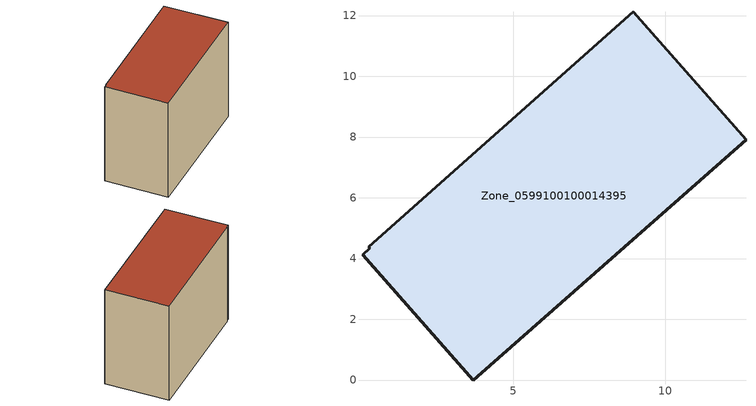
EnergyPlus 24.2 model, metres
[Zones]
Zone_0599100100014395
 floor ground (C_G): 0.03,4.13 0.27,4.34 0.24,4.38 8.95,12.12 12.66,7.92 3.67,0 z3.88
 wall outside (C_F): 3.67,0 12.66,7.92 8.95,12.12 0.24,4.38 0.27,4.34 0.03,4.13 3.67,0 z3.88:13.06
 roof outside (C_R): 0.27,4.34 0.03,4.13 3.67,0 12.66,7.92 8.95,12.12 0.24,4.38 z13.06
[BUILDING]
Pand.0599100100014395: North Axis=0; Terrain=City; Loads Convergence Tolerance Value=0.04; Temperature Convergence Tolerance Value=0.4; Solar Distribution=FullExterior; Maximum Number of Warmup Days=25; Minimum Number of Warmup Days=1
[Site:Location]
Rotterdam.The.Hague.AP_ZH_NLD Design_Conditions: Latitude=51.96; Longitude=4.45; Time Zone=1; Elevation=-4.5
[SITE:GROUNDTEMPERATURE:BUILDINGSURFACE]
18, 18, 18, 18, 18, 18, 18, 18, 18, 18, 18, 18
[MATERIAL] Thermal Absorptance=0.9; Solar Absorptance=0.7; Visible Absorptance=0.7
Name | Roughness | Thickness | Conductivity | Density | Specific Heat
G.TC.2015-2018 | MediumSmooth | 0.15 | 0.0428571 | 540 | 1210
F.TC.2015-2018 | Rough | 0.3 | 0.0666667 | 1920 | 840
R.TC.2015-2018 | MediumRough | 0.2 | 0.0333333 | 1500 | 1000
[CONSTRUCTION]
C_G: G.TC.2015-2018
C_F: F.TC.2015-2018
C_R: R.TC.2015-2018
[ZONE]
Zone_0599100100014395: Type=1; Multiplier=1; Ceiling Height=Autocalculate; Volume=Autocalculate; Floor Area=autocalculate; Part of Total Floor Area=Yes
[ZONEINFILTRATION:DESIGNFLOWRATE]
Infil_Zone_0599100100014395: Zone or ZoneList or Space or SpaceList=Zone_0599100100014395; Schedule=AlwaysOn; Design Flow Rate Calculation Method=Flow/Area; Flow Rate per Floor Area=0.0015; Constant Term Coefficient=1; Temperature Term Coefficient=0; Velocity Term Coefficient=0; Velocity Squared Term Coefficient=0
[HVACTEMPLATE:ZONE:IDEALLOADSAIRSYSTEM]
Zone_0599100100014395: Maximum Heating Supply Air Temperature=50; Minimum Cooling Supply Air Temperature=13; Maximum Heating Supply Air Humidity Ratio=0.0156; Minimum Cooling Supply Air Humidity Ratio=0.0077; Heating Limit=NoLimit; Cooling Limit=NoLimit; Dehumidification Control Type=ConstantSensibleHeatRatio; Cooling Sensible Heat Ratio=0.7; Dehumidification Setpoint=60; Humidification Control Type=None; Humidification Setpoint=30; Outdoor Air Method=None; Outdoor Air Flow Rate per Person=0.00944; Outdoor Air Flow Rate per Zone Floor Area=0; Outdoor Air Flow Rate per Zone=0; Demand Controlled Ventilation Type=None; Outdoor Air Economizer Type=NoEconomizer; Heat Recovery Type=None; Sensible Heat Recovery Effectiveness=0.7; Latent Heat Recovery Effectiveness=0.65
[ZONECONTROL:THERMOSTAT]
ThermostatControl_Zone_0599100100014395: Zone or ZoneList=Zone_0599100100014395; Control Type Schedule=DualSetpointControlType; Control 1=Thermostat_Zone_0599100100014395; Temperature Difference Between Cutout And Setpoint=0
[THERMOSTATSETPOINT:DUALSETPOINT]
Thermostat_Zone_0599100100014395: Heating Setpoint Temperature Schedule=HeatingSetpoint_Zone_0599100100014395; Cooling Setpoint Temperature Schedule=CoolingSetpoint_Zone_0599100100014395
[SCHEDULE:COMPACT]
HeatingSetpoint_Zone_0599100100014395: Through: 12/31, For: AllDays, Until: 24:00, 21
CoolingSetpoint_Zone_0599100100014395: Through: 12/31, For: AllDays, Until: 24:00, 24
DualSetpointControlType: Through: 12/31, For: AllDays, Until: 24:00, 4
AlwaysOn: Through: 12/31, For: AllDays, Until: 24:00, 1
